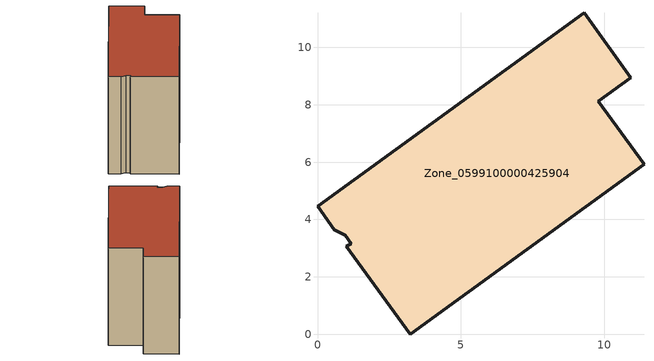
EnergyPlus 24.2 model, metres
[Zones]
Zone_0599100000425904
 floor ground (C_G): 0,4.46 9.3,11.21 10.93,8.95 9.79,8.13 11.39,5.93 3.24,0 1.01,3.07 1.19,3.15 0.97,3.46 0.59,3.65 z0
 wall outside (C_F): 9.79,8.13 10.93,8.95 9.3,11.21 0,4.46 0.59,3.65 0.97,3.46 1.19,3.15 1.01,3.07 3.24,0 11.39,5.93 9.79,8.13 z0:8.52
 roof outside (C_R): 0.97,3.46 1.19,3.15 1.01,3.07 3.24,0 11.39,5.93 9.79,8.13 10.93,8.95 9.3,11.21 0,4.46 0.59,3.65 z8.52
[BUILDING]
Pand.0599100000425904: North Axis=0; Terrain=City; Loads Convergence Tolerance Value=0.04; Temperature Convergence Tolerance Value=0.4; Solar Distribution=FullExterior; Maximum Number of Warmup Days=25; Minimum Number of Warmup Days=1
[Site:Location]
Rotterdam.The.Hague.AP_ZH_NLD Design_Conditions: Latitude=51.96; Longitude=4.45; Time Zone=1; Elevation=-4.5
[SITE:GROUNDTEMPERATURE:BUILDINGSURFACE]
18, 18, 18, 18, 18, 18, 18, 18, 18, 18, 18, 18
[MATERIAL] Thermal Absorptance=0.9; Solar Absorptance=0.7; Visible Absorptance=0.7
Name | Roughness | Thickness | Conductivity | Density | Specific Heat
G.TI.2006-2014 | MediumSmooth | 0.15 | 0.06 | 540 | 1210
F.TI.2006-2014 | Rough | 0.3 | 0.12 | 1920 | 840
R.TI.2006-2014 | MediumRough | 0.2 | 0.08 | 1500 | 1000
[CONSTRUCTION]
C_G: G.TI.2006-2014
C_F: F.TI.2006-2014
C_R: R.TI.2006-2014
[ZONE]
Zone_0599100000425904: Type=1; Multiplier=1; Ceiling Height=Autocalculate; Volume=Autocalculate; Floor Area=autocalculate; Part of Total Floor Area=Yes
[ZONEINFILTRATION:DESIGNFLOWRATE]
Infil_Zone_0599100000425904: Zone or ZoneList or Space or SpaceList=Zone_0599100000425904; Schedule=AlwaysOn; Design Flow Rate Calculation Method=Flow/Area; Flow Rate per Floor Area=0.0015; Constant Term Coefficient=1; Temperature Term Coefficient=0; Velocity Term Coefficient=0; Velocity Squared Term Coefficient=0
[HVACTEMPLATE:ZONE:IDEALLOADSAIRSYSTEM]
Zone_0599100000425904: Maximum Heating Supply Air Temperature=50; Minimum Cooling Supply Air Temperature=13; Maximum Heating Supply Air Humidity Ratio=0.0156; Minimum Cooling Supply Air Humidity Ratio=0.0077; Heating Limit=NoLimit; Cooling Limit=NoLimit; Dehumidification Control Type=ConstantSensibleHeatRatio; Cooling Sensible Heat Ratio=0.7; Dehumidification Setpoint=60; Humidification Control Type=None; Humidification Setpoint=30; Outdoor Air Method=None; Outdoor Air Flow Rate per Person=0.00944; Outdoor Air Flow Rate per Zone Floor Area=0; Outdoor Air Flow Rate per Zone=0; Demand Controlled Ventilation Type=None; Outdoor Air Economizer Type=NoEconomizer; Heat Recovery Type=None; Sensible Heat Recovery Effectiveness=0.7; Latent Heat Recovery Effectiveness=0.65
[ZONECONTROL:THERMOSTAT]
ThermostatControl_Zone_0599100000425904: Zone or ZoneList=Zone_0599100000425904; Control Type Schedule=DualSetpointControlType; Control 1=Thermostat_Zone_0599100000425904; Temperature Difference Between Cutout And Setpoint=0
[THERMOSTATSETPOINT:DUALSETPOINT]
Thermostat_Zone_0599100000425904: Heating Setpoint Temperature Schedule=HeatingSetpoint_Zone_0599100000425904; Cooling Setpoint Temperature Schedule=CoolingSetpoint_Zone_0599100000425904
[SCHEDULE:COMPACT]
HeatingSetpoint_Zone_0599100000425904: Through: 12/31, For: AllDays, Until: 24:00, 21
CoolingSetpoint_Zone_0599100000425904: Through: 12/31, For: AllDays, Until: 24:00, 24
DualSetpointControlType: Through: 12/31, For: AllDays, Until: 24:00, 4
AlwaysOn: Through: 12/31, For: AllDays, Until: 24:00, 1
